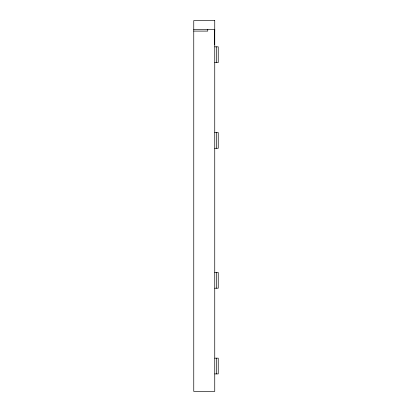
<?xml version="1.0" encoding="UTF-8"?>
<svg xmlns="http://www.w3.org/2000/svg" width="412" height="412" viewBox="0 0 412 412"><rect width="100%" height="100%" fill="white"/><g stroke="black" fill="none" stroke-linecap="round" stroke-linejoin="round"><path stroke-width="0.62" d="M214.446 44.779L214.745 29.345L193.758 29.345M193.758 31.096L207.751 31.096L207.751 29.345M214.745 46.834L218.242 46.834L218.242 62.578L214.745 62.578M214.745 132.54L218.242 132.54L218.242 148.279L214.745 148.279M214.745 272.466L218.242 272.466L218.242 288.204L214.745 288.204M214.745 358.167L218.242 358.167L218.242 373.911L214.745 373.911M216.496 46.834L216.496 62.578M216.496 132.54L216.496 148.279M216.496 272.466L216.496 288.204M216.496 358.167L216.496 373.911M214.745 20.6L193.758 20.6L193.758 391.4L214.745 391.4L214.745 20.6"/></g></svg>
